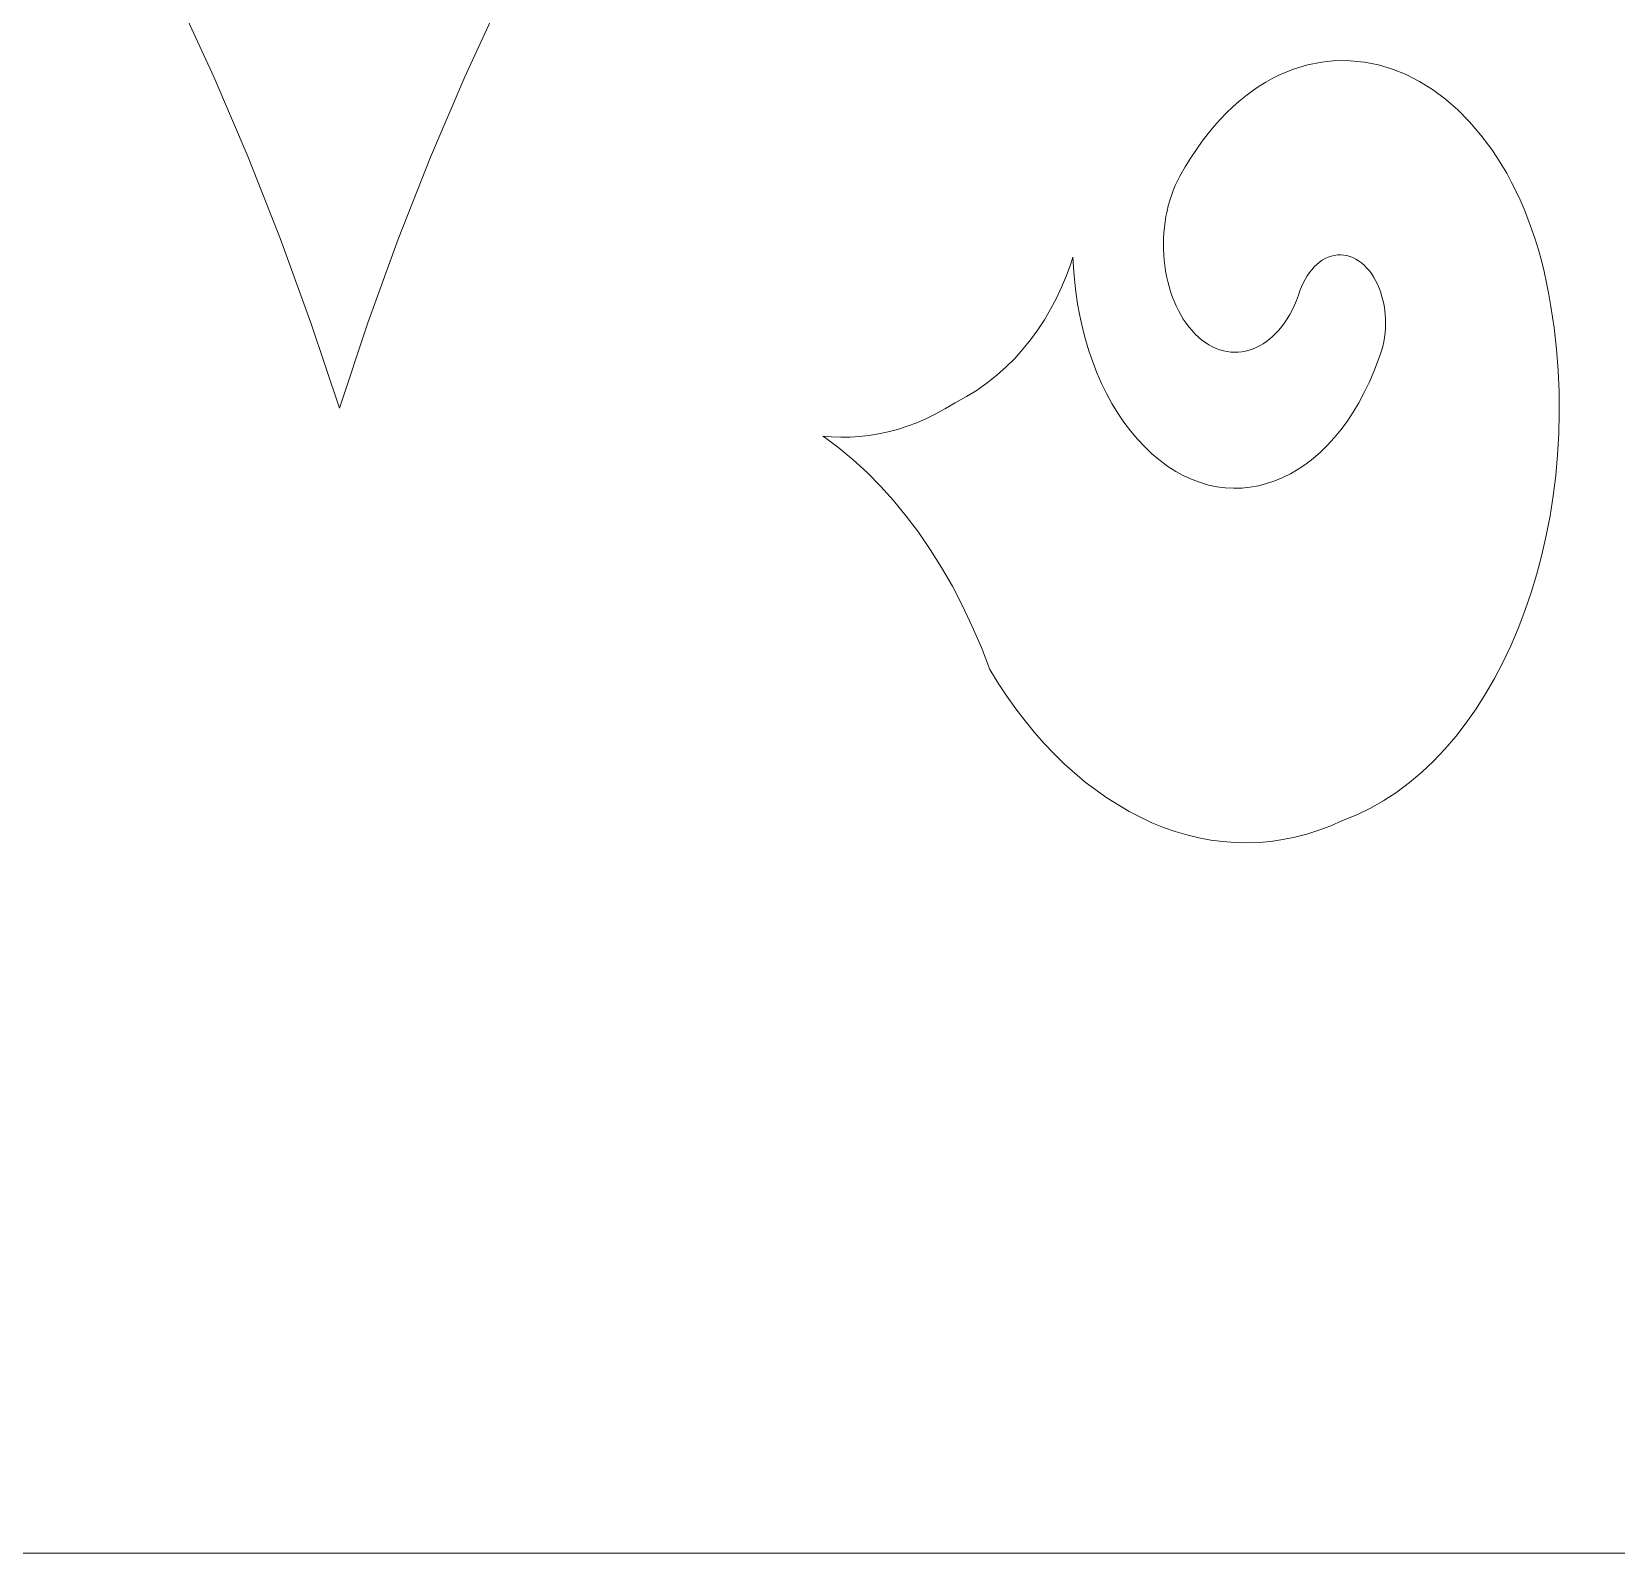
# Model space of a CAD drawing. Header units: centimetres. Extents: x -9.1 to 5.1, y -12.3 to 13.3.
# Drawn here: x -3.776 to -1.575, y -12.328 to -10.215 of the extents above; entities that cross this region are included whole.
import ezdxf

# ---------------------------------------------------------------- set-up
doc = ezdxf.new("R2010")
doc.units = ezdxf.units.CM
doc.header["$MEASUREMENT"] = 0
doc.layers.add('layer 1', color=7, linetype='Continuous')

msp = doc.modelspace()

# ---------------------------------------------------------------- linework, layer by layer
at = {"layer": 'layer 1', "color": 242, "lineweight": 9}
for points, knots in [([(5.08841, -12.32848), (5.08841, -12.32848), (-9.09402, -12.32848), (-9.09402, -12.32848), (-9.09402, -12.32848), (-9.09402, -12.32848), (-9.09402, 0.32731), (-9.09402, 0.32731), (-9.09402, 0.32731), (-9.09402, 0.32731), (5.0911, 0.32731), (5.0911, 0.32731), (5.0911, 0.32731), (5.0911, 0.32731), (5.0911, -12.32848), (5.0911, -12.32848), (5.0911, -12.32848), (5.0911, -12.32848), (5.08841, -12.32848), (5.08841, -12.32848)], [0, 0, 0, 0, 0.1666667, 0.1666667, 0.1666667, 0.1666667, 0.3333333, 0.3333333, 0.3333333, 0.3333333, 0.5, 0.5, 0.5, 0.5, 0.6666667, 0.6666667, 0.6666667, 0.6666667, 1, 1, 1, 1]), ([(-3.34902, -10.73787), (-3.34902, -10.73787), (-3.30952, -10.61927), (-3.30952, -10.61927), (-3.30952, -10.61927), (-3.30952, -10.61927), (-3.26728, -10.50295), (-3.26728, -10.50295), (-3.26728, -10.50295), (-3.26728, -10.50295), (-3.22238, -10.389), (-3.22238, -10.389), (-3.22238, -10.389), (-3.22238, -10.389), (-3.17483, -10.27752), (-3.17483, -10.27752), (-3.17483, -10.27752), (-3.17483, -10.27752), (-3.12468, -10.16862), (-3.12468, -10.16862), (-3.12468, -10.16862), (-3.12468, -10.16862), (-3.07199, -10.06242), (-3.07199, -10.06242), (-3.07199, -10.06242), (-3.07199, -10.06242), (-3.01679, -9.959), (-3.01679, -9.959), (-3.01679, -9.959), (-3.01679, -9.959), (-2.95916, -9.85846), (-2.95916, -9.85846), (-2.95916, -9.85846), (-2.95916, -9.85846), (-3.01679, -9.75793), (-3.01679, -9.75793), (-3.01679, -9.75793), (-3.01679, -9.75793), (-3.07199, -9.65451), (-3.07199, -9.65451), (-3.07199, -9.65451), (-3.07199, -9.65451), (-3.12468, -9.54829), (-3.12468, -9.54829), (-3.12468, -9.54829), (-3.12468, -9.54829), (-3.17483, -9.43939), (-3.17483, -9.43939), (-3.17483, -9.43939), (-3.17483, -9.43939), (-3.22238, -9.32793), (-3.22238, -9.32793), (-3.22238, -9.32793), (-3.22238, -9.32793), (-3.26728, -9.21398), (-3.26728, -9.21398), (-3.26728, -9.21398), (-3.26728, -9.21398), (-3.30952, -9.09764), (-3.30952, -9.09764), (-3.30952, -9.09764), (-3.30952, -9.09764), (-3.34902, -8.97905), (-3.34902, -8.97905), (-3.34902, -8.97905), (-3.34902, -8.97905), (-3.3885, -9.09764), (-3.3885, -9.09764), (-3.3885, -9.09764), (-3.3885, -9.09764), (-3.43075, -9.21398), (-3.43075, -9.21398), (-3.43075, -9.21398), (-3.43075, -9.21398), (-3.47565, -9.32793), (-3.47565, -9.32793), (-3.47565, -9.32793), (-3.47565, -9.32793), (-3.5232, -9.43939), (-3.5232, -9.43939), (-3.5232, -9.43939), (-3.5232, -9.43939), (-3.57334, -9.54829), (-3.57334, -9.54829), (-3.57334, -9.54829), (-3.57334, -9.54829), (-3.62604, -9.65451), (-3.62604, -9.65451), (-3.62604, -9.65451), (-3.62604, -9.65451), (-3.68123, -9.75793), (-3.68123, -9.75793), (-3.68123, -9.75793), (-3.68123, -9.75793), (-3.73886, -9.85846), (-3.73886, -9.85846), (-3.73886, -9.85846), (-3.73886, -9.85846), (-3.68123, -9.959), (-3.68123, -9.959), (-3.68123, -9.959), (-3.68123, -9.959), (-3.62604, -10.06242), (-3.62604, -10.06242), (-3.62604, -10.06242), (-3.62604, -10.06242), (-3.57334, -10.16862), (-3.57334, -10.16862), (-3.57334, -10.16862), (-3.57334, -10.16862), (-3.5232, -10.27752), (-3.5232, -10.27752), (-3.5232, -10.27752), (-3.5232, -10.27752), (-3.47565, -10.389), (-3.47565, -10.389), (-3.47565, -10.389), (-3.47565, -10.389), (-3.43075, -10.50295), (-3.43075, -10.50295), (-3.43075, -10.50295), (-3.43075, -10.50295), (-3.3885, -10.61927), (-3.3885, -10.61927), (-3.3885, -10.61927), (-3.3885, -10.61927), (-3.34902, -10.73787), (-3.34902, -10.73787)], [0, 0, 0, 0, 0.030303, 0.030303, 0.030303, 0.030303, 0.0606061, 0.0606061, 0.0606061, 0.0606061, 0.0909091, 0.0909091, 0.0909091, 0.0909091, 0.1212121, 0.1212121, 0.1212121, 0.1212121, 0.1515152, 0.1515152, 0.1515152, 0.1515152, 0.1818182, 0.1818182, 0.1818182, 0.1818182, 0.2121212, 0.2121212, 0.2121212, 0.2121212, 0.2424242, 0.2424242, 0.2424242, 0.2424242, 0.2727273, 0.2727273, 0.2727273, 0.2727273, 0.3030303, 0.3030303, 0.3030303, 0.3030303, 0.3333333, 0.3333333, 0.3333333, 0.3333333, 0.3636364, 0.3636364, 0.3636364, 0.3636364, 0.3939394, 0.3939394, 0.3939394, 0.3939394, 0.4242424, 0.4242424, 0.4242424, 0.4242424, 0.4545455, 0.4545455, 0.4545455, 0.4545455, 0.4848485, 0.4848485, 0.4848485, 0.4848485, 0.5151515, 0.5151515, 0.5151515, 0.5151515, 0.5454545, 0.5454545, 0.5454545, 0.5454545, 0.5757576, 0.5757576, 0.5757576, 0.5757576, 0.6060606, 0.6060606, 0.6060606, 0.6060606, 0.6363636, 0.6363636, 0.6363636, 0.6363636, 0.6666667, 0.6666667, 0.6666667, 0.6666667, 0.6969697, 0.6969697, 0.6969697, 0.6969697, 0.7272727, 0.7272727, 0.7272727, 0.7272727, 0.7575758, 0.7575758, 0.7575758, 0.7575758, 0.7878788, 0.7878788, 0.7878788, 0.7878788, 0.8181818, 0.8181818, 0.8181818, 0.8181818, 0.8484848, 0.8484848, 0.8484848, 0.8484848, 0.8787879, 0.8787879, 0.8787879, 0.8787879, 0.9090909, 0.9090909, 0.9090909, 0.9090909, 0.9393939, 0.9393939, 0.9393939, 0.9393939, 1, 1, 1, 1]), ([(-2.67757, -10.77651), (-2.67757, -10.77651), (-2.66562, -10.77763), (-2.66562, -10.77763), (-2.66562, -10.77763), (-2.66562, -10.77763), (-2.65265, -10.77818), (-2.65265, -10.77818), (-2.65265, -10.77818), (-2.65265, -10.77818), (-2.6396, -10.77806), (-2.6396, -10.77806), (-2.6396, -10.77806), (-2.6396, -10.77806), (-2.62649, -10.77728), (-2.62649, -10.77728), (-2.62649, -10.77728), (-2.62649, -10.77728), (-2.61331, -10.77581), (-2.61331, -10.77581), (-2.61331, -10.77581), (-2.61331, -10.77581), (-2.60009, -10.77366), (-2.60009, -10.77366), (-2.60009, -10.77366), (-2.60009, -10.77366), (-2.58683, -10.77081), (-2.58683, -10.77081), (-2.58683, -10.77081), (-2.58683, -10.77081), (-2.57354, -10.76724), (-2.57354, -10.76724), (-2.57354, -10.76724), (-2.57354, -10.76724), (-2.56023, -10.76295), (-2.56023, -10.76295), (-2.56023, -10.76295), (-2.56023, -10.76295), (-2.5469, -10.75793), (-2.5469, -10.75793), (-2.5469, -10.75793), (-2.5469, -10.75793), (-2.53359, -10.75215), (-2.53359, -10.75215), (-2.53359, -10.75215), (-2.53359, -10.75215), (-2.52025, -10.74563), (-2.52025, -10.74563), (-2.52025, -10.74563), (-2.52025, -10.74563), (-2.50695, -10.73833), (-2.50695, -10.73833), (-2.50695, -10.73833), (-2.50695, -10.73833), (-2.49368, -10.73026), (-2.49368, -10.73026), (-2.49368, -10.73026), (-2.49368, -10.73026), (-2.47806, -10.7218), (-2.47806, -10.7218), (-2.47806, -10.7218), (-2.47806, -10.7218), (-2.46317, -10.71256), (-2.46317, -10.71256), (-2.46317, -10.71256), (-2.46317, -10.71256), (-2.449, -10.70258), (-2.449, -10.70258), (-2.449, -10.70258), (-2.449, -10.70258), (-2.43555, -10.69191), (-2.43555, -10.69191), (-2.43555, -10.69191), (-2.43555, -10.69191), (-2.42281, -10.68057), (-2.42281, -10.68057), (-2.42281, -10.68057), (-2.42281, -10.68057), (-2.41079, -10.66859), (-2.41079, -10.66859), (-2.41079, -10.66859), (-2.41079, -10.66859), (-2.39945, -10.656), (-2.39945, -10.656), (-2.39945, -10.656), (-2.39945, -10.656), (-2.38882, -10.64284), (-2.38882, -10.64284), (-2.38882, -10.64284), (-2.38882, -10.64284), (-2.37887, -10.62913), (-2.37887, -10.62913), (-2.37887, -10.62913), (-2.37887, -10.62913), (-2.36958, -10.61492), (-2.36958, -10.61492), (-2.36958, -10.61492), (-2.36958, -10.61492), (-2.36097, -10.60022), (-2.36097, -10.60022), (-2.36097, -10.60022), (-2.36097, -10.60022), (-2.35302, -10.58509), (-2.35302, -10.58509), (-2.35302, -10.58509), (-2.35302, -10.58509), (-2.34572, -10.56953), (-2.34572, -10.56953), (-2.34572, -10.56953), (-2.34572, -10.56953), (-2.33907, -10.55359), (-2.33907, -10.55359), (-2.33907, -10.55359), (-2.33907, -10.55359), (-2.33305, -10.5373), (-2.33305, -10.5373), (-2.33305, -10.5373), (-2.33305, -10.5373), (-2.32998, -10.52784), (-2.32998, -10.52784), (-2.32998, -10.52784), (-2.32998, -10.52784), (-2.32933, -10.54212), (-2.32933, -10.54212), (-2.32933, -10.54212), (-2.32933, -10.54212), (-2.32797, -10.55924), (-2.32797, -10.55924), (-2.32797, -10.55924), (-2.32797, -10.55924), (-2.32604, -10.57622), (-2.32604, -10.57622), (-2.32604, -10.57622), (-2.32604, -10.57622), (-2.32354, -10.59306), (-2.32354, -10.59306), (-2.32354, -10.59306), (-2.32354, -10.59306), (-2.32045, -10.6097), (-2.32045, -10.6097), (-2.32045, -10.6097), (-2.32045, -10.6097), (-2.31681, -10.62609), (-2.31681, -10.62609), (-2.31681, -10.62609), (-2.31681, -10.62609), (-2.31261, -10.64223), (-2.31261, -10.64223), (-2.31261, -10.64223), (-2.31261, -10.64223), (-2.30785, -10.65805), (-2.30785, -10.65805), (-2.30785, -10.65805), (-2.30785, -10.65805), (-2.30254, -10.67355), (-2.30254, -10.67355), (-2.30254, -10.67355), (-2.30254, -10.67355), (-2.29665, -10.68866), (-2.29665, -10.68866), (-2.29665, -10.68866), (-2.29665, -10.68866), (-2.29025, -10.70336), (-2.29025, -10.70336), (-2.29025, -10.70336), (-2.29025, -10.70336), (-2.28329, -10.71761), (-2.28329, -10.71761), (-2.28329, -10.71761), (-2.28329, -10.71761), (-2.27579, -10.73138), (-2.27579, -10.73138), (-2.27579, -10.73138), (-2.27579, -10.73138), (-2.26775, -10.74462), (-2.26775, -10.74462), (-2.26775, -10.74462), (-2.26775, -10.74462), (-2.25917, -10.75732), (-2.25917, -10.75732), (-2.25917, -10.75732), (-2.25917, -10.75732), (-2.25008, -10.76941), (-2.25008, -10.76941), (-2.25008, -10.76941), (-2.25008, -10.76941), (-2.24046, -10.78089), (-2.24046, -10.78089), (-2.24046, -10.78089), (-2.24046, -10.78089), (-2.2303, -10.79169), (-2.2303, -10.79169), (-2.2303, -10.79169), (-2.2303, -10.79169), (-2.21977, -10.80166), (-2.21977, -10.80166), (-2.21977, -10.80166), (-2.21977, -10.80166), (-2.20902, -10.81066), (-2.20902, -10.81066), (-2.20902, -10.81066), (-2.20902, -10.81066), (-2.1981, -10.81868), (-2.1981, -10.81868), (-2.1981, -10.81868), (-2.1981, -10.81868), (-2.18701, -10.82575), (-2.18701, -10.82575), (-2.18701, -10.82575), (-2.18701, -10.82575), (-2.17579, -10.83186), (-2.17579, -10.83186), (-2.17579, -10.83186), (-2.17579, -10.83186), (-2.16444, -10.83702), (-2.16444, -10.83702), (-2.16444, -10.83702), (-2.16444, -10.83702), (-2.15301, -10.84127), (-2.15301, -10.84127), (-2.15301, -10.84127), (-2.15301, -10.84127), (-2.14149, -10.84458), (-2.14149, -10.84458), (-2.14149, -10.84458), (-2.14149, -10.84458), (-2.12993, -10.84697), (-2.12993, -10.84697), (-2.12993, -10.84697), (-2.12993, -10.84697), (-2.11836, -10.84847), (-2.11836, -10.84847), (-2.11836, -10.84847), (-2.11836, -10.84847), (-2.10677, -10.84906), (-2.10677, -10.84906), (-2.10677, -10.84906), (-2.10677, -10.84906), (-2.09522, -10.84876), (-2.09522, -10.84876), (-2.09522, -10.84876), (-2.09522, -10.84876), (-2.08373, -10.84758), (-2.08373, -10.84758), (-2.08373, -10.84758), (-2.08373, -10.84758), (-2.07229, -10.84553), (-2.07229, -10.84553), (-2.07229, -10.84553), (-2.07229, -10.84553), (-2.06094, -10.84262), (-2.06094, -10.84262), (-2.06094, -10.84262), (-2.06094, -10.84262), (-2.04972, -10.83884), (-2.04972, -10.83884), (-2.04972, -10.83884), (-2.04972, -10.83884), (-2.03862, -10.83424), (-2.03862, -10.83424), (-2.03862, -10.83424), (-2.03862, -10.83424), (-2.02772, -10.82878), (-2.02772, -10.82878), (-2.02772, -10.82878), (-2.02772, -10.82878), (-2.01697, -10.82251), (-2.01697, -10.82251), (-2.01697, -10.82251), (-2.01697, -10.82251), (-2.00646, -10.81542), (-2.00646, -10.81542), (-2.00646, -10.81542), (-2.00646, -10.81542), (-1.99619, -10.80751), (-1.99619, -10.80751), (-1.99619, -10.80751), (-1.99619, -10.80751), (-1.98615, -10.7988), (-1.98615, -10.7988), (-1.98615, -10.7988), (-1.98615, -10.7988), (-1.97641, -10.7893), (-1.97641, -10.7893), (-1.97641, -10.7893), (-1.97641, -10.7893), (-1.96698, -10.77903), (-1.96698, -10.77903), (-1.96698, -10.77903), (-1.96698, -10.77903), (-1.95787, -10.76796), (-1.95787, -10.76796), (-1.95787, -10.76796), (-1.95787, -10.76796), (-1.94912, -10.75614), (-1.94912, -10.75614), (-1.94912, -10.75614), (-1.94912, -10.75614), (-1.94074, -10.74357), (-1.94074, -10.74357), (-1.94074, -10.74357), (-1.94074, -10.74357), (-1.93276, -10.73023), (-1.93276, -10.73023), (-1.93276, -10.73023), (-1.93276, -10.73023), (-1.92521, -10.71616), (-1.92521, -10.71616), (-1.92521, -10.71616), (-1.92521, -10.71616), (-1.91811, -10.70137), (-1.91811, -10.70137), (-1.91811, -10.70137), (-1.91811, -10.70137), (-1.91147, -10.68585), (-1.91147, -10.68585), (-1.91147, -10.68585), (-1.91147, -10.68585), (-1.90532, -10.66961), (-1.90532, -10.66961), (-1.90532, -10.66961), (-1.90532, -10.66961), (-1.90312, -10.6639), (-1.90312, -10.6639), (-1.90312, -10.6639), (-1.90312, -10.6639), (-1.90121, -10.65801), (-1.90121, -10.65801), (-1.90121, -10.65801), (-1.90121, -10.65801), (-1.89958, -10.652), (-1.89958, -10.652), (-1.89958, -10.652), (-1.89958, -10.652), (-1.89823, -10.64585), (-1.89823, -10.64585), (-1.89823, -10.64585), (-1.89823, -10.64585), (-1.8972, -10.63963), (-1.8972, -10.63963), (-1.8972, -10.63963), (-1.8972, -10.63963), (-1.89642, -10.63332), (-1.89642, -10.63332), (-1.89642, -10.63332), (-1.89642, -10.63332), (-1.89595, -10.62696), (-1.89595, -10.62696), (-1.89595, -10.62696), (-1.89595, -10.62696), (-1.89576, -10.62057), (-1.89576, -10.62057), (-1.89576, -10.62057), (-1.89576, -10.62057), (-1.89585, -10.61418), (-1.89585, -10.61418), (-1.89585, -10.61418), (-1.89585, -10.61418), (-1.89625, -10.60781), (-1.89625, -10.60781), (-1.89625, -10.60781), (-1.89625, -10.60781), (-1.89691, -10.60148), (-1.89691, -10.60148), (-1.89691, -10.60148), (-1.89691, -10.60148), (-1.89787, -10.59521), (-1.89787, -10.59521), (-1.89787, -10.59521), (-1.89787, -10.59521), (-1.89911, -10.58902), (-1.89911, -10.58902), (-1.89911, -10.58902), (-1.89911, -10.58902), (-1.90066, -10.58296), (-1.90066, -10.58296), (-1.90066, -10.58296), (-1.90066, -10.58296), (-1.90247, -10.57701), (-1.90247, -10.57701), (-1.90247, -10.57701), (-1.90247, -10.57701), (-1.90458, -10.57122), (-1.90458, -10.57122), (-1.90458, -10.57122), (-1.90458, -10.57122), (-1.90697, -10.56566), (-1.90697, -10.56566), (-1.90697, -10.56566), (-1.90697, -10.56566), (-1.90957, -10.56043), (-1.90957, -10.56043), (-1.90957, -10.56043), (-1.90957, -10.56043), (-1.9124, -10.55549), (-1.9124, -10.55549), (-1.9124, -10.55549), (-1.9124, -10.55549), (-1.91542, -10.55089), (-1.91542, -10.55089), (-1.91542, -10.55089), (-1.91542, -10.55089), (-1.91862, -10.54662), (-1.91862, -10.54662), (-1.91862, -10.54662), (-1.91862, -10.54662), (-1.92201, -10.54269), (-1.92201, -10.54269), (-1.92201, -10.54269), (-1.92201, -10.54269), (-1.92556, -10.53914), (-1.92556, -10.53914), (-1.92556, -10.53914), (-1.92556, -10.53914), (-1.92926, -10.53594), (-1.92926, -10.53594), (-1.92926, -10.53594), (-1.92926, -10.53594), (-1.93308, -10.53314), (-1.93308, -10.53314), (-1.93308, -10.53314), (-1.93308, -10.53314), (-1.93703, -10.53072), (-1.93703, -10.53072), (-1.93703, -10.53072), (-1.93703, -10.53072), (-1.9411, -10.5287), (-1.9411, -10.5287), (-1.9411, -10.5287), (-1.9411, -10.5287), (-1.94525, -10.52709), (-1.94525, -10.52709), (-1.94525, -10.52709), (-1.94525, -10.52709), (-1.94949, -10.52591), (-1.94949, -10.52591), (-1.94949, -10.52591), (-1.94949, -10.52591), (-1.95379, -10.52517), (-1.95379, -10.52517), (-1.95379, -10.52517), (-1.95379, -10.52517), (-1.95815, -10.52486), (-1.95815, -10.52486), (-1.95815, -10.52486), (-1.95815, -10.52486), (-1.96255, -10.52501), (-1.96255, -10.52501), (-1.96255, -10.52501), (-1.96255, -10.52501), (-1.96694, -10.52562), (-1.96694, -10.52562), (-1.96694, -10.52562), (-1.96694, -10.52562), (-1.97124, -10.52667), (-1.97124, -10.52667), (-1.97124, -10.52667), (-1.97124, -10.52667), (-1.97548, -10.52815), (-1.97548, -10.52815), (-1.97548, -10.52815), (-1.97548, -10.52815), (-1.97958, -10.53005), (-1.97958, -10.53005), (-1.97958, -10.53005), (-1.97958, -10.53005), (-1.98359, -10.53237), (-1.98359, -10.53237), (-1.98359, -10.53237), (-1.98359, -10.53237), (-1.98746, -10.53507), (-1.98746, -10.53507), (-1.98746, -10.53507), (-1.98746, -10.53507), (-1.99121, -10.53815), (-1.99121, -10.53815), (-1.99121, -10.53815), (-1.99121, -10.53815), (-1.9948, -10.5416), (-1.9948, -10.5416), (-1.9948, -10.5416), (-1.9948, -10.5416), (-1.99822, -10.54542), (-1.99822, -10.54542), (-1.99822, -10.54542), (-1.99822, -10.54542), (-2.00147, -10.54956), (-2.00147, -10.54956), (-2.00147, -10.54956), (-2.00147, -10.54956), (-2.00453, -10.55404), (-2.00453, -10.55404), (-2.00453, -10.55404), (-2.00453, -10.55404), (-2.0074, -10.55883), (-2.0074, -10.55883), (-2.0074, -10.55883), (-2.0074, -10.55883), (-2.01006, -10.56393), (-2.01006, -10.56393), (-2.01006, -10.56393), (-2.01006, -10.56393), (-2.01247, -10.56931), (-2.01247, -10.56931), (-2.01247, -10.56931), (-2.01247, -10.56931), (-2.01466, -10.57497), (-2.01466, -10.57497), (-2.01466, -10.57497), (-2.01466, -10.57497), (-2.0166, -10.5809), (-2.0166, -10.5809), (-2.0166, -10.5809), (-2.0166, -10.5809), (-2.0193, -10.58806), (-2.0193, -10.58806), (-2.0193, -10.58806), (-2.0193, -10.58806), (-2.02223, -10.59492), (-2.02223, -10.59492), (-2.02223, -10.59492), (-2.02223, -10.59492), (-2.02537, -10.60146), (-2.02537, -10.60146), (-2.02537, -10.60146), (-2.02537, -10.60146), (-2.02871, -10.60767), (-2.02871, -10.60767), (-2.02871, -10.60767), (-2.02871, -10.60767), (-2.03223, -10.61356), (-2.03223, -10.61356), (-2.03223, -10.61356), (-2.03223, -10.61356), (-2.03593, -10.61911), (-2.03593, -10.61911), (-2.03593, -10.61911), (-2.03593, -10.61911), (-2.03981, -10.62433), (-2.03981, -10.62433), (-2.03981, -10.62433), (-2.03981, -10.62433), (-2.04382, -10.62921), (-2.04382, -10.62921), (-2.04382, -10.62921), (-2.04382, -10.62921), (-2.04799, -10.63376), (-2.04799, -10.63376), (-2.04799, -10.63376), (-2.04799, -10.63376), (-2.05229, -10.63794), (-2.05229, -10.63794), (-2.05229, -10.63794), (-2.05229, -10.63794), (-2.05673, -10.64179), (-2.05673, -10.64179), (-2.05673, -10.64179), (-2.05673, -10.64179), (-2.06125, -10.64528), (-2.06125, -10.64528), (-2.06125, -10.64528), (-2.06125, -10.64528), (-2.0659, -10.64842), (-2.0659, -10.64842), (-2.0659, -10.64842), (-2.0659, -10.64842), (-2.07064, -10.65119), (-2.07064, -10.65119), (-2.07064, -10.65119), (-2.07064, -10.65119), (-2.07545, -10.65359), (-2.07545, -10.65359), (-2.07545, -10.65359), (-2.07545, -10.65359), (-2.08035, -10.65563), (-2.08035, -10.65563), (-2.08035, -10.65563), (-2.08035, -10.65563), (-2.08531, -10.6573), (-2.08531, -10.6573), (-2.08531, -10.6573), (-2.08531, -10.6573), (-2.09032, -10.65858), (-2.09032, -10.65858), (-2.09032, -10.65858), (-2.09032, -10.65858), (-2.09537, -10.65949), (-2.09537, -10.65949), (-2.09537, -10.65949), (-2.09537, -10.65949), (-2.10046, -10.66), (-2.10046, -10.66), (-2.10046, -10.66), (-2.10046, -10.66), (-2.10555, -10.66014), (-2.10555, -10.66014), (-2.10555, -10.66014), (-2.10555, -10.66014), (-2.11067, -10.65988), (-2.11067, -10.65988), (-2.11067, -10.65988), (-2.11067, -10.65988), (-2.11578, -10.65921), (-2.11578, -10.65921), (-2.11578, -10.65921), (-2.11578, -10.65921), (-2.12088, -10.65816), (-2.12088, -10.65816), (-2.12088, -10.65816), (-2.12088, -10.65816), (-2.12598, -10.6567), (-2.12598, -10.6567), (-2.12598, -10.6567), (-2.12598, -10.6567), (-2.13102, -10.65483), (-2.13102, -10.65483), (-2.13102, -10.65483), (-2.13102, -10.65483), (-2.13604, -10.65254), (-2.13604, -10.65254), (-2.13604, -10.65254), (-2.13604, -10.65254), (-2.14099, -10.64984), (-2.14099, -10.64984), (-2.14099, -10.64984), (-2.14099, -10.64984), (-2.14589, -10.64672), (-2.14589, -10.64672), (-2.14589, -10.64672), (-2.14589, -10.64672), (-2.15071, -10.64318), (-2.15071, -10.64318), (-2.15071, -10.64318), (-2.15071, -10.64318), (-2.15545, -10.6392), (-2.15545, -10.6392), (-2.15545, -10.6392), (-2.15545, -10.6392), (-2.1601, -10.63481), (-2.1601, -10.63481), (-2.1601, -10.63481), (-2.1601, -10.63481), (-2.16459, -10.63003), (-2.16459, -10.63003), (-2.16459, -10.63003), (-2.16459, -10.63003), (-2.16884, -10.62497), (-2.16884, -10.62497), (-2.16884, -10.62497), (-2.16884, -10.62497), (-2.17287, -10.61962), (-2.17287, -10.61962), (-2.17287, -10.61962), (-2.17287, -10.61962), (-2.17665, -10.61402), (-2.17665, -10.61402), (-2.17665, -10.61402), (-2.17665, -10.61402), (-2.1802, -10.60816), (-2.1802, -10.60816), (-2.1802, -10.60816), (-2.1802, -10.60816), (-2.18351, -10.60208), (-2.18351, -10.60208), (-2.18351, -10.60208), (-2.18351, -10.60208), (-2.18658, -10.5958), (-2.18658, -10.5958), (-2.18658, -10.5958), (-2.18658, -10.5958), (-2.18941, -10.5893), (-2.18941, -10.5893), (-2.18941, -10.5893), (-2.18941, -10.5893), (-2.192, -10.58262), (-2.192, -10.58262), (-2.192, -10.58262), (-2.192, -10.58262), (-2.19436, -10.57579), (-2.19436, -10.57579), (-2.19436, -10.57579), (-2.19436, -10.57579), (-2.19646, -10.56879), (-2.19646, -10.56879), (-2.19646, -10.56879), (-2.19646, -10.56879), (-2.19831, -10.56168), (-2.19831, -10.56168), (-2.19831, -10.56168), (-2.19831, -10.56168), (-2.19991, -10.55443), (-2.19991, -10.55443), (-2.19991, -10.55443), (-2.19991, -10.55443), (-2.20127, -10.54708), (-2.20127, -10.54708), (-2.20127, -10.54708), (-2.20127, -10.54708), (-2.20239, -10.53964), (-2.20239, -10.53964), (-2.20239, -10.53964), (-2.20239, -10.53964), (-2.20324, -10.53214), (-2.20324, -10.53214), (-2.20324, -10.53214), (-2.20324, -10.53214), (-2.20385, -10.52458), (-2.20385, -10.52458), (-2.20385, -10.52458), (-2.20385, -10.52458), (-2.20417, -10.51698), (-2.20417, -10.51698), (-2.20417, -10.51698), (-2.20417, -10.51698), (-2.20427, -10.50937), (-2.20427, -10.50937), (-2.20427, -10.50937), (-2.20427, -10.50937), (-2.2041, -10.50173), (-2.2041, -10.50173), (-2.2041, -10.50173), (-2.2041, -10.50173), (-2.20366, -10.49411), (-2.20366, -10.49411), (-2.20366, -10.49411), (-2.20366, -10.49411), (-2.20299, -10.48652), (-2.20299, -10.48652), (-2.20299, -10.48652), (-2.20299, -10.48652), (-2.20201, -10.47896), (-2.20201, -10.47896), (-2.20201, -10.47896), (-2.20201, -10.47896), (-2.2008, -10.47146), (-2.2008, -10.47146), (-2.2008, -10.47146), (-2.2008, -10.47146), (-2.19931, -10.46402), (-2.19931, -10.46402), (-2.19931, -10.46402), (-2.19931, -10.46402), (-2.19756, -10.45669), (-2.19756, -10.45669), (-2.19756, -10.45669), (-2.19756, -10.45669), (-2.19554, -10.44945), (-2.19554, -10.44945), (-2.19554, -10.44945), (-2.19554, -10.44945), (-2.19324, -10.44233), (-2.19324, -10.44233), (-2.19324, -10.44233), (-2.19324, -10.44233), (-2.19068, -10.43535), (-2.19068, -10.43535), (-2.19068, -10.43535), (-2.19068, -10.43535), (-2.18783, -10.42852), (-2.18783, -10.42852), (-2.18783, -10.42852), (-2.18783, -10.42852), (-2.1847, -10.42184), (-2.1847, -10.42184), (-2.1847, -10.42184), (-2.1847, -10.42184), (-2.1813, -10.41537), (-2.1813, -10.41537), (-2.1813, -10.41537), (-2.1813, -10.41537), (-2.1739, -10.40244), (-2.1739, -10.40244), (-2.1739, -10.40244), (-2.1739, -10.40244), (-2.16629, -10.3901), (-2.16629, -10.3901), (-2.16629, -10.3901), (-2.16629, -10.3901), (-2.15848, -10.37831), (-2.15848, -10.37831), (-2.15848, -10.37831), (-2.15848, -10.37831), (-2.15047, -10.36707), (-2.15047, -10.36707), (-2.15047, -10.36707), (-2.15047, -10.36707), (-2.14228, -10.3564), (-2.14228, -10.3564), (-2.14228, -10.3564), (-2.14228, -10.3564), (-2.13392, -10.34629), (-2.13392, -10.34629), (-2.13392, -10.34629), (-2.13392, -10.34629), (-2.12541, -10.33671), (-2.12541, -10.33671), (-2.12541, -10.33671), (-2.12541, -10.33671), (-2.11673, -10.32769), (-2.11673, -10.32769), (-2.11673, -10.32769), (-2.11673, -10.32769), (-2.10792, -10.3192), (-2.10792, -10.3192), (-2.10792, -10.3192), (-2.10792, -10.3192), (-2.09896, -10.31127), (-2.09896, -10.31127), (-2.09896, -10.31127), (-2.09896, -10.31127), (-2.0899, -10.30387), (-2.0899, -10.30387), (-2.0899, -10.30387), (-2.0899, -10.30387), (-2.0807, -10.29699), (-2.0807, -10.29699), (-2.0807, -10.29699), (-2.0807, -10.29699), (-2.0714, -10.29066), (-2.0714, -10.29066), (-2.0714, -10.29066), (-2.0714, -10.29066), (-2.06199, -10.28485), (-2.06199, -10.28485), (-2.06199, -10.28485), (-2.06199, -10.28485), (-2.0525, -10.27956), (-2.0525, -10.27956), (-2.0525, -10.27956), (-2.0525, -10.27956), (-2.04294, -10.27478), (-2.04294, -10.27478), (-2.04294, -10.27478), (-2.04294, -10.27478), (-2.0236, -10.26681), (-2.0236, -10.26681), (-2.0236, -10.26681), (-2.0236, -10.26681), (-2.00405, -10.26087), (-2.00405, -10.26087), (-2.00405, -10.26087), (-2.00405, -10.26087), (-1.98434, -10.25696), (-1.98434, -10.25696), (-1.98434, -10.25696), (-1.98434, -10.25696), (-1.96456, -10.25504), (-1.96456, -10.25504), (-1.96456, -10.25504), (-1.96456, -10.25504), (-1.9448, -10.25509), (-1.9448, -10.25509), (-1.9448, -10.25509), (-1.9448, -10.25509), (-1.92511, -10.25709), (-1.92511, -10.25709), (-1.92511, -10.25709), (-1.92511, -10.25709), (-1.90555, -10.261), (-1.90555, -10.261), (-1.90555, -10.261), (-1.90555, -10.261), (-1.88622, -10.26681), (-1.88622, -10.26681), (-1.88622, -10.26681), (-1.88622, -10.26681), (-1.8672, -10.27448), (-1.8672, -10.27448), (-1.8672, -10.27448), (-1.8672, -10.27448), (-1.84853, -10.284), (-1.84853, -10.284), (-1.84853, -10.284), (-1.84853, -10.284), (-1.83029, -10.29534), (-1.83029, -10.29534), (-1.83029, -10.29534), (-1.83029, -10.29534), (-1.81258, -10.30847), (-1.81258, -10.30847), (-1.81258, -10.30847), (-1.81258, -10.30847), (-1.79545, -10.32337), (-1.79545, -10.32337), (-1.79545, -10.32337), (-1.79545, -10.32337), (-1.77896, -10.34), (-1.77896, -10.34), (-1.77896, -10.34), (-1.77896, -10.34), (-1.7632, -10.35835), (-1.7632, -10.35835), (-1.7632, -10.35835), (-1.7632, -10.35835), (-1.74823, -10.3784), (-1.74823, -10.3784), (-1.74823, -10.3784), (-1.74823, -10.3784), (-1.74109, -10.38905), (-1.74109, -10.38905), (-1.74109, -10.38905), (-1.74109, -10.38905), (-1.73415, -10.40009), (-1.73415, -10.40009), (-1.73415, -10.40009), (-1.73415, -10.40009), (-1.72745, -10.41157), (-1.72745, -10.41157), (-1.72745, -10.41157), (-1.72745, -10.41157), (-1.721, -10.42344), (-1.721, -10.42344), (-1.721, -10.42344), (-1.721, -10.42344), (-1.71481, -10.43573), (-1.71481, -10.43573), (-1.71481, -10.43573), (-1.71481, -10.43573), (-1.70887, -10.4484), (-1.70887, -10.4484), (-1.70887, -10.4484), (-1.70887, -10.4484), (-1.70322, -10.46148), (-1.70322, -10.46148), (-1.70322, -10.46148), (-1.70322, -10.46148), (-1.69785, -10.47495), (-1.69785, -10.47495), (-1.69785, -10.47495), (-1.69785, -10.47495), (-1.69276, -10.48881), (-1.69276, -10.48881), (-1.69276, -10.48881), (-1.69276, -10.48881), (-1.68796, -10.50306), (-1.68796, -10.50306), (-1.68796, -10.50306), (-1.68796, -10.50306), (-1.68347, -10.51769), (-1.68347, -10.51769), (-1.68347, -10.51769), (-1.68347, -10.51769), (-1.67931, -10.5327), (-1.67931, -10.5327), (-1.67931, -10.5327), (-1.67931, -10.5327), (-1.67549, -10.5481), (-1.67549, -10.5481), (-1.67549, -10.5481), (-1.67549, -10.5481), (-1.67197, -10.56386), (-1.67197, -10.56386), (-1.67197, -10.56386), (-1.67197, -10.56386), (-1.66882, -10.58001), (-1.66882, -10.58001), (-1.66882, -10.58001), (-1.66882, -10.58001), (-1.66601, -10.59651), (-1.66601, -10.59651), (-1.66601, -10.59651), (-1.66601, -10.59651), (-1.66162, -10.62624), (-1.66162, -10.62624), (-1.66162, -10.62624), (-1.66162, -10.62624), (-1.65831, -10.65597), (-1.65831, -10.65597), (-1.65831, -10.65597), (-1.65831, -10.65597), (-1.656, -10.6856), (-1.656, -10.6856), (-1.656, -10.6856), (-1.656, -10.6856), (-1.65471, -10.71511), (-1.65471, -10.71511), (-1.65471, -10.71511), (-1.65471, -10.71511), (-1.65443, -10.74448), (-1.65443, -10.74448), (-1.65443, -10.74448), (-1.65443, -10.74448), (-1.6551, -10.77363), (-1.6551, -10.77363), (-1.6551, -10.77363), (-1.6551, -10.77363), (-1.65674, -10.80254), (-1.65674, -10.80254), (-1.65674, -10.80254), (-1.65674, -10.80254), (-1.65932, -10.83113), (-1.65932, -10.83113), (-1.65932, -10.83113), (-1.65932, -10.83113), (-1.66282, -10.85939), (-1.66282, -10.85939), (-1.66282, -10.85939), (-1.66282, -10.85939), (-1.66722, -10.88728), (-1.66722, -10.88728), (-1.66722, -10.88728), (-1.66722, -10.88728), (-1.67251, -10.91471), (-1.67251, -10.91471), (-1.67251, -10.91471), (-1.67251, -10.91471), (-1.67867, -10.94167), (-1.67867, -10.94167), (-1.67867, -10.94167), (-1.67867, -10.94167), (-1.68567, -10.9681), (-1.68567, -10.9681), (-1.68567, -10.9681), (-1.68567, -10.9681), (-1.69351, -10.99398), (-1.69351, -10.99398), (-1.69351, -10.99398), (-1.69351, -10.99398), (-1.70214, -11.01924), (-1.70214, -11.01924), (-1.70214, -11.01924), (-1.70214, -11.01924), (-1.71158, -11.04382), (-1.71158, -11.04382), (-1.71158, -11.04382), (-1.71158, -11.04382), (-1.72179, -11.06772), (-1.72179, -11.06772), (-1.72179, -11.06772), (-1.72179, -11.06772), (-1.73275, -11.09085), (-1.73275, -11.09085), (-1.73275, -11.09085), (-1.73275, -11.09085), (-1.74446, -11.1132), (-1.74446, -11.1132), (-1.74446, -11.1132), (-1.74446, -11.1132), (-1.75689, -11.13471), (-1.75689, -11.13471), (-1.75689, -11.13471), (-1.75689, -11.13471), (-1.77001, -11.15532), (-1.77001, -11.15532), (-1.77001, -11.15532), (-1.77001, -11.15532), (-1.78381, -11.17501), (-1.78381, -11.17501), (-1.78381, -11.17501), (-1.78381, -11.17501), (-1.79828, -11.19372), (-1.79828, -11.19372), (-1.79828, -11.19372), (-1.79828, -11.19372), (-1.81341, -11.21141), (-1.81341, -11.21141), (-1.81341, -11.21141), (-1.81341, -11.21141), (-1.82914, -11.22804), (-1.82914, -11.22804), (-1.82914, -11.22804), (-1.82914, -11.22804), (-1.84552, -11.24355), (-1.84552, -11.24355), (-1.84552, -11.24355), (-1.84552, -11.24355), (-1.86245, -11.2579), (-1.86245, -11.2579), (-1.86245, -11.2579), (-1.86245, -11.2579), (-1.87997, -11.27104), (-1.87997, -11.27104), (-1.87997, -11.27104), (-1.87997, -11.27104), (-1.89805, -11.28296), (-1.89805, -11.28296), (-1.89805, -11.28296), (-1.89805, -11.28296), (-1.91666, -11.29357), (-1.91666, -11.29357), (-1.91666, -11.29357), (-1.91666, -11.29357), (-1.93578, -11.30283), (-1.93578, -11.30283), (-1.93578, -11.30283), (-1.93578, -11.30283), (-1.9554, -11.31071), (-1.9554, -11.31071), (-1.9554, -11.31071), (-1.9554, -11.31071), (-1.97185, -11.31794), (-1.97185, -11.31794), (-1.97185, -11.31794), (-1.97185, -11.31794), (-1.98837, -11.32416), (-1.98837, -11.32416), (-1.98837, -11.32416), (-1.98837, -11.32416), (-2.00497, -11.32944), (-2.00497, -11.32944), (-2.00497, -11.32944), (-2.00497, -11.32944), (-2.02165, -11.33374), (-2.02165, -11.33374), (-2.02165, -11.33374), (-2.02165, -11.33374), (-2.03836, -11.33709), (-2.03836, -11.33709), (-2.03836, -11.33709), (-2.03836, -11.33709), (-2.05509, -11.33949), (-2.05509, -11.33949), (-2.05509, -11.33949), (-2.05509, -11.33949), (-2.07185, -11.34096), (-2.07185, -11.34096), (-2.07185, -11.34096), (-2.07185, -11.34096), (-2.08859, -11.3415), (-2.08859, -11.3415), (-2.08859, -11.3415), (-2.08859, -11.3415), (-2.1053, -11.34114), (-2.1053, -11.34114), (-2.1053, -11.34114), (-2.1053, -11.34114), (-2.12197, -11.33985), (-2.12197, -11.33985), (-2.12197, -11.33985), (-2.12197, -11.33985), (-2.13859, -11.33767), (-2.13859, -11.33767), (-2.13859, -11.33767), (-2.13859, -11.33767), (-2.15514, -11.33461), (-2.15514, -11.33461), (-2.15514, -11.33461), (-2.15514, -11.33461), (-2.17159, -11.33066), (-2.17159, -11.33066), (-2.17159, -11.33066), (-2.17159, -11.33066), (-2.18795, -11.32585), (-2.18795, -11.32585), (-2.18795, -11.32585), (-2.18795, -11.32585), (-2.20417, -11.32018), (-2.20417, -11.32018), (-2.20417, -11.32018), (-2.20417, -11.32018), (-2.22027, -11.31365), (-2.22027, -11.31365), (-2.22027, -11.31365), (-2.22027, -11.31365), (-2.25197, -11.29808), (-2.25197, -11.29808), (-2.25197, -11.29808), (-2.25197, -11.29808), (-2.2829, -11.27922), (-2.2829, -11.27922), (-2.2829, -11.27922), (-2.2829, -11.27922), (-2.31296, -11.25712), (-2.31296, -11.25712), (-2.31296, -11.25712), (-2.31296, -11.25712), (-2.342, -11.23189), (-2.342, -11.23189), (-2.342, -11.23189), (-2.342, -11.23189), (-2.35609, -11.21811), (-2.35609, -11.21811), (-2.35609, -11.21811), (-2.35609, -11.21811), (-2.36987, -11.20358), (-2.36987, -11.20358), (-2.36987, -11.20358), (-2.36987, -11.20358), (-2.38334, -11.1883), (-2.38334, -11.1883), (-2.38334, -11.1883), (-2.38334, -11.1883), (-2.39648, -11.17227), (-2.39648, -11.17227), (-2.39648, -11.17227), (-2.39648, -11.17227), (-2.40924, -11.15552), (-2.40924, -11.15552), (-2.40924, -11.15552), (-2.40924, -11.15552), (-2.42165, -11.13803), (-2.42165, -11.13803), (-2.42165, -11.13803), (-2.42165, -11.13803), (-2.43367, -11.11985), (-2.43367, -11.11985), (-2.43367, -11.11985), (-2.43367, -11.11985), (-2.44528, -11.10095), (-2.44528, -11.10095), (-2.44528, -11.10095), (-2.44528, -11.10095), (-2.45712, -11.07037), (-2.45712, -11.07037), (-2.45712, -11.07037), (-2.45712, -11.07037), (-2.46981, -11.04086), (-2.46981, -11.04086), (-2.46981, -11.04086), (-2.46981, -11.04086), (-2.48328, -11.01246), (-2.48328, -11.01246), (-2.48328, -11.01246), (-2.48328, -11.01246), (-2.49753, -10.98516), (-2.49753, -10.98516), (-2.49753, -10.98516), (-2.49753, -10.98516), (-2.51253, -10.95902), (-2.51253, -10.95902), (-2.51253, -10.95902), (-2.51253, -10.95902), (-2.52821, -10.93403), (-2.52821, -10.93403), (-2.52821, -10.93403), (-2.52821, -10.93403), (-2.54459, -10.91021), (-2.54459, -10.91021), (-2.54459, -10.91021), (-2.54459, -10.91021), (-2.56156, -10.8876), (-2.56156, -10.8876), (-2.56156, -10.8876), (-2.56156, -10.8876), (-2.57917, -10.8662), (-2.57917, -10.8662), (-2.57917, -10.8662), (-2.57917, -10.8662), (-2.59733, -10.84606), (-2.59733, -10.84606), (-2.59733, -10.84606), (-2.59733, -10.84606), (-2.61601, -10.82716), (-2.61601, -10.82716), (-2.61601, -10.82716), (-2.61601, -10.82716), (-2.63521, -10.80955), (-2.63521, -10.80955), (-2.63521, -10.80955), (-2.63521, -10.80955), (-2.65487, -10.79324), (-2.65487, -10.79324), (-2.65487, -10.79324), (-2.65487, -10.79324), (-2.67496, -10.77825), (-2.67496, -10.77825), (-2.67496, -10.77825), (-2.67496, -10.77825), (-2.67757, -10.77651), (-2.67757, -10.77651)], [0, 0, 0, 0, 0.0031646, 0.0031646, 0.0031646, 0.0031646, 0.0063291, 0.0063291, 0.0063291, 0.0063291, 0.0094937, 0.0094937, 0.0094937, 0.0094937, 0.0126582, 0.0126582, 0.0126582, 0.0126582, 0.0158228, 0.0158228, 0.0158228, 0.0158228, 0.0189873, 0.0189873, 0.0189873, 0.0189873, 0.0221519, 0.0221519, 0.0221519, 0.0221519, 0.0253165, 0.0253165, 0.0253165, 0.0253165, 0.028481, 0.028481, 0.028481, 0.028481, 0.0316456, 0.0316456, 0.0316456, 0.0316456, 0.0348101, 0.0348101, 0.0348101, 0.0348101, 0.0379747, 0.0379747, 0.0379747, 0.0379747, 0.0411392, 0.0411392, 0.0411392, 0.0411392, 0.0443038, 0.0443038, 0.0443038, 0.0443038, 0.0474684, 0.0474684, 0.0474684, 0.0474684, 0.0506329, 0.0506329, 0.0506329, 0.0506329, 0.0537975, 0.0537975, 0.0537975, 0.0537975, 0.056962, 0.056962, 0.056962, 0.056962, 0.0601266, 0.0601266, 0.0601266, 0.0601266, 0.0632911, 0.0632911, 0.0632911, 0.0632911, 0.0664557, 0.0664557, 0.0664557, 0.0664557, 0.0696203, 0.0696203, 0.0696203, 0.0696203, 0.0727848, 0.0727848, 0.0727848, 0.0727848, 0.0759494, 0.0759494, 0.0759494, 0.0759494, 0.0791139, 0.0791139, 0.0791139, 0.0791139, 0.0822785, 0.0822785, 0.0822785, 0.0822785, 0.085443, 0.085443, 0.085443, 0.085443, 0.0886076, 0.0886076, 0.0886076, 0.0886076, 0.0917722, 0.0917722, 0.0917722, 0.0917722, 0.0949367, 0.0949367, 0.0949367, 0.0949367, 0.0981013, 0.0981013, 0.0981013, 0.0981013, 0.1012658, 0.1012658, 0.1012658, 0.1012658, 0.1044304, 0.1044304, 0.1044304, 0.1044304, 0.1075949, 0.1075949, 0.1075949, 0.1075949, 0.1107595, 0.1107595, 0.1107595, 0.1107595, 0.1139241, 0.1139241, 0.1139241, 0.1139241, 0.1170886, 0.1170886, 0.1170886, 0.1170886, 0.1202532, 0.1202532, 0.1202532, 0.1202532, 0.1234177, 0.1234177, 0.1234177, 0.1234177, 0.1265823, 0.1265823, 0.1265823, 0.1265823, 0.1297468, 0.1297468, 0.1297468, 0.1297468, 0.1329114, 0.1329114, 0.1329114, 0.1329114, 0.1360759, 0.1360759, 0.1360759, 0.1360759, 0.1392405, 0.1392405, 0.1392405, 0.1392405, 0.1424051, 0.1424051, 0.1424051, 0.1424051, 0.1455696, 0.1455696, 0.1455696, 0.1455696, 0.1487342, 0.1487342, 0.1487342, 0.1487342, 0.1518987, 0.1518987, 0.1518987, 0.1518987, 0.1550633, 0.1550633, 0.1550633, 0.1550633, 0.1582278, 0.1582278, 0.1582278, 0.1582278, 0.1613924, 0.1613924, 0.1613924, 0.1613924, 0.164557, 0.164557, 0.164557, 0.164557, 0.1677215, 0.1677215, 0.1677215, 0.1677215, 0.1708861, 0.1708861, 0.1708861, 0.1708861, 0.1740506, 0.1740506, 0.1740506, 0.1740506, 0.1772152, 0.1772152, 0.1772152, 0.1772152, 0.1803797, 0.1803797, 0.1803797, 0.1803797, 0.1835443, 0.1835443, 0.1835443, 0.1835443, 0.1867089, 0.1867089, 0.1867089, 0.1867089, 0.1898734, 0.1898734, 0.1898734, 0.1898734, 0.193038, 0.193038, 0.193038, 0.193038, 0.1962025, 0.1962025, 0.1962025, 0.1962025, 0.1993671, 0.1993671, 0.1993671, 0.1993671, 0.2025316, 0.2025316, 0.2025316, 0.2025316, 0.2056962, 0.2056962, 0.2056962, 0.2056962, 0.2088608, 0.2088608, 0.2088608, 0.2088608, 0.2120253, 0.2120253, 0.2120253, 0.2120253, 0.2151899, 0.2151899, 0.2151899, 0.2151899, 0.2183544, 0.2183544, 0.2183544, 0.2183544, 0.221519, 0.221519, 0.221519, 0.221519, 0.2246835, 0.2246835, 0.2246835, 0.2246835, 0.2278481, 0.2278481, 0.2278481, 0.2278481, 0.2310127, 0.2310127, 0.2310127, 0.2310127, 0.2341772, 0.2341772, 0.2341772, 0.2341772, 0.2373418, 0.2373418, 0.2373418, 0.2373418, 0.2405063, 0.2405063, 0.2405063, 0.2405063, 0.2436709, 0.2436709, 0.2436709, 0.2436709, 0.2468354, 0.2468354, 0.2468354, 0.2468354, 0.25, 0.25, 0.25, 0.25, 0.2531646, 0.2531646, 0.2531646, 0.2531646, 0.2563291, 0.2563291, 0.2563291, 0.2563291, 0.2594937, 0.2594937, 0.2594937, 0.2594937, 0.2626582, 0.2626582, 0.2626582, 0.2626582, 0.2658228, 0.2658228, 0.2658228, 0.2658228, 0.2689873, 0.2689873, 0.2689873, 0.2689873, 0.2721519, 0.2721519, 0.2721519, 0.2721519, 0.2753165, 0.2753165, 0.2753165, 0.2753165, 0.278481, 0.278481, 0.278481, 0.278481, 0.2816456, 0.2816456, 0.2816456, 0.2816456, 0.2848101, 0.2848101, 0.2848101, 0.2848101, 0.2879747, 0.2879747, 0.2879747, 0.2879747, 0.2911392, 0.2911392, 0.2911392, 0.2911392, 0.2943038, 0.2943038, 0.2943038, 0.2943038, 0.2974684, 0.2974684, 0.2974684, 0.2974684, 0.3006329, 0.3006329, 0.3006329, 0.3006329, 0.3037975, 0.3037975, 0.3037975, 0.3037975, 0.306962, 0.306962, 0.306962, 0.306962, 0.3101266, 0.3101266, 0.3101266, 0.3101266, 0.3132911, 0.3132911, 0.3132911, 0.3132911, 0.3164557, 0.3164557, 0.3164557, 0.3164557, 0.3196203, 0.3196203, 0.3196203, 0.3196203, 0.3227848, 0.3227848, 0.3227848, 0.3227848, 0.3259494, 0.3259494, 0.3259494, 0.3259494, 0.3291139, 0.3291139, 0.3291139, 0.3291139, 0.3322785, 0.3322785, 0.3322785, 0.3322785, 0.335443, 0.335443, 0.335443, 0.335443, 0.3386076, 0.3386076, 0.3386076, 0.3386076, 0.3417722, 0.3417722, 0.3417722, 0.3417722, 0.3449367, 0.3449367, 0.3449367, 0.3449367, 0.3481013, 0.3481013, 0.3481013, 0.3481013, 0.3512658, 0.3512658, 0.3512658, 0.3512658, 0.3544304, 0.3544304, 0.3544304, 0.3544304, 0.3575949, 0.3575949, 0.3575949, 0.3575949, 0.3607595, 0.3607595, 0.3607595, 0.3607595, 0.3639241, 0.3639241, 0.3639241, 0.3639241, 0.3670886, 0.3670886, 0.3670886, 0.3670886, 0.3702532, 0.3702532, 0.3702532, 0.3702532, 0.3734177, 0.3734177, 0.3734177, 0.3734177, 0.3765823, 0.3765823, 0.3765823, 0.3765823, 0.3797468, 0.3797468, 0.3797468, 0.3797468, 0.3829114, 0.3829114, 0.3829114, 0.3829114, 0.3860759, 0.3860759, 0.3860759, 0.3860759, 0.3892405, 0.3892405, 0.3892405, 0.3892405, 0.3924051, 0.3924051, 0.3924051, 0.3924051, 0.3955696, 0.3955696, 0.3955696, 0.3955696, 0.3987342, 0.3987342, 0.3987342, 0.3987342, 0.4018987, 0.4018987, 0.4018987, 0.4018987, 0.4050633, 0.4050633, 0.4050633, 0.4050633, 0.4082278, 0.4082278, 0.4082278, 0.4082278, 0.4113924, 0.4113924, 0.4113924, 0.4113924, 0.414557, 0.414557, 0.414557, 0.414557, 0.4177215, 0.4177215, 0.4177215, 0.4177215, 0.4208861, 0.4208861, 0.4208861, 0.4208861, 0.4240506, 0.4240506, 0.4240506, 0.4240506, 0.4272152, 0.4272152, 0.4272152, 0.4272152, 0.4303797, 0.4303797, 0.4303797, 0.4303797, 0.4335443, 0.4335443, 0.4335443, 0.4335443, 0.4367089, 0.4367089, 0.4367089, 0.4367089, 0.4398734, 0.4398734, 0.4398734, 0.4398734, 0.443038, 0.443038, 0.443038, 0.443038, 0.4462025, 0.4462025, 0.4462025, 0.4462025, 0.4493671, 0.4493671, 0.4493671, 0.4493671, 0.4525316, 0.4525316, 0.4525316, 0.4525316, 0.4556962, 0.4556962, 0.4556962, 0.4556962, 0.4588608, 0.4588608, 0.4588608, 0.4588608, 0.4620253, 0.4620253, 0.4620253, 0.4620253, 0.4651899, 0.4651899, 0.4651899, 0.4651899, 0.4683544, 0.4683544, 0.4683544, 0.4683544, 0.471519, 0.471519, 0.471519, 0.471519, 0.4746835, 0.4746835, 0.4746835, 0.4746835, 0.4778481, 0.4778481, 0.4778481, 0.4778481, 0.4810127, 0.4810127, 0.4810127, 0.4810127, 0.4841772, 0.4841772, 0.4841772, 0.4841772, 0.4873418, 0.4873418, 0.4873418, 0.4873418, 0.4905063, 0.4905063, 0.4905063, 0.4905063, 0.4936709, 0.4936709, 0.4936709, 0.4936709, 0.4968354, 0.4968354, 0.4968354, 0.4968354, 0.5, 0.5, 0.5, 0.5, 0.5031646, 0.5031646, 0.5031646, 0.5031646, 0.5063291, 0.5063291, 0.5063291, 0.5063291, 0.5094937, 0.5094937, 0.5094937, 0.5094937, 0.5126582, 0.5126582, 0.5126582, 0.5126582, 0.5158228, 0.5158228, 0.5158228, 0.5158228, 0.5189873, 0.5189873, 0.5189873, 0.5189873, 0.5221519, 0.5221519, 0.5221519, 0.5221519, 0.5253165, 0.5253165, 0.5253165, 0.5253165, 0.528481, 0.528481, 0.528481, 0.528481, 0.5316456, 0.5316456, 0.5316456, 0.5316456, 0.5348101, 0.5348101, 0.5348101, 0.5348101, 0.5379747, 0.5379747, 0.5379747, 0.5379747, 0.5411392, 0.5411392, 0.5411392, 0.5411392, 0.5443038, 0.5443038, 0.5443038, 0.5443038, 0.5474684, 0.5474684, 0.5474684, 0.5474684, 0.5506329, 0.5506329, 0.5506329, 0.5506329, 0.5537975, 0.5537975, 0.5537975, 0.5537975, 0.556962, 0.556962, 0.556962, 0.556962, 0.5601266, 0.5601266, 0.5601266, 0.5601266, 0.5632911, 0.5632911, 0.5632911, 0.5632911, 0.5664557, 0.5664557, 0.5664557, 0.5664557, 0.5696203, 0.5696203, 0.5696203, 0.5696203, 0.5727848, 0.5727848, 0.5727848, 0.5727848, 0.5759494, 0.5759494, 0.5759494, 0.5759494, 0.5791139, 0.5791139, 0.5791139, 0.5791139, 0.5822785, 0.5822785, 0.5822785, 0.5822785, 0.585443, 0.585443, 0.585443, 0.585443, 0.5886076, 0.5886076, 0.5886076, 0.5886076, 0.5917722, 0.5917722, 0.5917722, 0.5917722, 0.5949367, 0.5949367, 0.5949367, 0.5949367, 0.5981013, 0.5981013, 0.5981013, 0.5981013, 0.6012658, 0.6012658, 0.6012658, 0.6012658, 0.6044304, 0.6044304, 0.6044304, 0.6044304, 0.6075949, 0.6075949, 0.6075949, 0.6075949, 0.6107595, 0.6107595, 0.6107595, 0.6107595, 0.6139241, 0.6139241, 0.6139241, 0.6139241, 0.6170886, 0.6170886, 0.6170886, 0.6170886, 0.6202532, 0.6202532, 0.6202532, 0.6202532, 0.6234177, 0.6234177, 0.6234177, 0.6234177, 0.6265823, 0.6265823, 0.6265823, 0.6265823, 0.6297468, 0.6297468, 0.6297468, 0.6297468, 0.6329114, 0.6329114, 0.6329114, 0.6329114, 0.6360759, 0.6360759, 0.6360759, 0.6360759, 0.6392405, 0.6392405, 0.6392405, 0.6392405, 0.6424051, 0.6424051, 0.6424051, 0.6424051, 0.6455696, 0.6455696, 0.6455696, 0.6455696, 0.6487342, 0.6487342, 0.6487342, 0.6487342, 0.6518987, 0.6518987, 0.6518987, 0.6518987, 0.6550633, 0.6550633, 0.6550633, 0.6550633, 0.6582278, 0.6582278, 0.6582278, 0.6582278, 0.6613924, 0.6613924, 0.6613924, 0.6613924, 0.664557, 0.664557, 0.664557, 0.664557, 0.6677215, 0.6677215, 0.6677215, 0.6677215, 0.6708861, 0.6708861, 0.6708861, 0.6708861, 0.6740506, 0.6740506, 0.6740506, 0.6740506, 0.6772152, 0.6772152, 0.6772152, 0.6772152, 0.6803797, 0.6803797, 0.6803797, 0.6803797, 0.6835443, 0.6835443, 0.6835443, 0.6835443, 0.6867089, 0.6867089, 0.6867089, 0.6867089, 0.6898734, 0.6898734, 0.6898734, 0.6898734, 0.693038, 0.693038, 0.693038, 0.693038, 0.6962025, 0.6962025, 0.6962025, 0.6962025, 0.6993671, 0.6993671, 0.6993671, 0.6993671, 0.7025316, 0.7025316, 0.7025316, 0.7025316, 0.7056962, 0.7056962, 0.7056962, 0.7056962, 0.7088608, 0.7088608, 0.7088608, 0.7088608, 0.7120253, 0.7120253, 0.7120253, 0.7120253, 0.7151899, 0.7151899, 0.7151899, 0.7151899, 0.7183544, 0.7183544, 0.7183544, 0.7183544, 0.721519, 0.721519, 0.721519, 0.721519, 0.7246835, 0.7246835, 0.7246835, 0.7246835, 0.7278481, 0.7278481, 0.7278481, 0.7278481, 0.7310127, 0.7310127, 0.7310127, 0.7310127, 0.7341772, 0.7341772, 0.7341772, 0.7341772, 0.7373418, 0.7373418, 0.7373418, 0.7373418, 0.7405063, 0.7405063, 0.7405063, 0.7405063, 0.7436709, 0.7436709, 0.7436709, 0.7436709, 0.7468354, 0.7468354, 0.7468354, 0.7468354, 0.75, 0.75, 0.75, 0.75, 0.7531646, 0.7531646, 0.7531646, 0.7531646, 0.7563291, 0.7563291, 0.7563291, 0.7563291, 0.7594937, 0.7594937, 0.7594937, 0.7594937, 0.7626582, 0.7626582, 0.7626582, 0.7626582, 0.7658228, 0.7658228, 0.7658228, 0.7658228, 0.7689873, 0.7689873, 0.7689873, 0.7689873, 0.7721519, 0.7721519, 0.7721519, 0.7721519, 0.7753165, 0.7753165, 0.7753165, 0.7753165, 0.778481, 0.778481, 0.778481, 0.778481, 0.7816456, 0.7816456, 0.7816456, 0.7816456, 0.7848101, 0.7848101, 0.7848101, 0.7848101, 0.7879747, 0.7879747, 0.7879747, 0.7879747, 0.7911392, 0.7911392, 0.7911392, 0.7911392, 0.7943038, 0.7943038, 0.7943038, 0.7943038, 0.7974684, 0.7974684, 0.7974684, 0.7974684, 0.8006329, 0.8006329, 0.8006329, 0.8006329, 0.8037975, 0.8037975, 0.8037975, 0.8037975, 0.806962, 0.806962, 0.806962, 0.806962, 0.8101266, 0.8101266, 0.8101266, 0.8101266, 0.8132911, 0.8132911, 0.8132911, 0.8132911, 0.8164557, 0.8164557, 0.8164557, 0.8164557, 0.8196203, 0.8196203, 0.8196203, 0.8196203, 0.8227848, 0.8227848, 0.8227848, 0.8227848, 0.8259494, 0.8259494, 0.8259494, 0.8259494, 0.8291139, 0.8291139, 0.8291139, 0.8291139, 0.8322785, 0.8322785, 0.8322785, 0.8322785, 0.835443, 0.835443, 0.835443, 0.835443, 0.8386076, 0.8386076, 0.8386076, 0.8386076, 0.8417722, 0.8417722, 0.8417722, 0.8417722, 0.8449367, 0.8449367, 0.8449367, 0.8449367, 0.8481013, 0.8481013, 0.8481013, 0.8481013, 0.8512658, 0.8512658, 0.8512658, 0.8512658, 0.8544304, 0.8544304, 0.8544304, 0.8544304, 0.8575949, 0.8575949, 0.8575949, 0.8575949, 0.8607595, 0.8607595, 0.8607595, 0.8607595, 0.8639241, 0.8639241, 0.8639241, 0.8639241, 0.8670886, 0.8670886, 0.8670886, 0.8670886, 0.8702532, 0.8702532, 0.8702532, 0.8702532, 0.8734177, 0.8734177, 0.8734177, 0.8734177, 0.8765823, 0.8765823, 0.8765823, 0.8765823, 0.8797468, 0.8797468, 0.8797468, 0.8797468, 0.8829114, 0.8829114, 0.8829114, 0.8829114, 0.8860759, 0.8860759, 0.8860759, 0.8860759, 0.8892405, 0.8892405, 0.8892405, 0.8892405, 0.8924051, 0.8924051, 0.8924051, 0.8924051, 0.8955696, 0.8955696, 0.8955696, 0.8955696, 0.8987342, 0.8987342, 0.8987342, 0.8987342, 0.9018987, 0.9018987, 0.9018987, 0.9018987, 0.9050633, 0.9050633, 0.9050633, 0.9050633, 0.9082278, 0.9082278, 0.9082278, 0.9082278, 0.9113924, 0.9113924, 0.9113924, 0.9113924, 0.914557, 0.914557, 0.914557, 0.914557, 0.9177215, 0.9177215, 0.9177215, 0.9177215, 0.9208861, 0.9208861, 0.9208861, 0.9208861, 0.9240506, 0.9240506, 0.9240506, 0.9240506, 0.9272152, 0.9272152, 0.9272152, 0.9272152, 0.9303797, 0.9303797, 0.9303797, 0.9303797, 0.9335443, 0.9335443, 0.9335443, 0.9335443, 0.9367089, 0.9367089, 0.9367089, 0.9367089, 0.9398734, 0.9398734, 0.9398734, 0.9398734, 0.943038, 0.943038, 0.943038, 0.943038, 0.9462025, 0.9462025, 0.9462025, 0.9462025, 0.9493671, 0.9493671, 0.9493671, 0.9493671, 0.9525316, 0.9525316, 0.9525316, 0.9525316, 0.9556962, 0.9556962, 0.9556962, 0.9556962, 0.9588608, 0.9588608, 0.9588608, 0.9588608, 0.9620253, 0.9620253, 0.9620253, 0.9620253, 0.9651899, 0.9651899, 0.9651899, 0.9651899, 0.9683544, 0.9683544, 0.9683544, 0.9683544, 0.971519, 0.971519, 0.971519, 0.971519, 0.9746835, 0.9746835, 0.9746835, 0.9746835, 0.9778481, 0.9778481, 0.9778481, 0.9778481, 0.9810127, 0.9810127, 0.9810127, 0.9810127, 0.9841772, 0.9841772, 0.9841772, 0.9841772, 0.9873418, 0.9873418, 0.9873418, 0.9873418, 0.9905063, 0.9905063, 0.9905063, 0.9905063, 0.9936709, 0.9936709, 0.9936709, 0.9936709, 1, 1, 1, 1])]:
    msp.add_open_spline(points, degree=3, knots=knots, dxfattribs=at)

doc.saveas('drawing.dxf')
